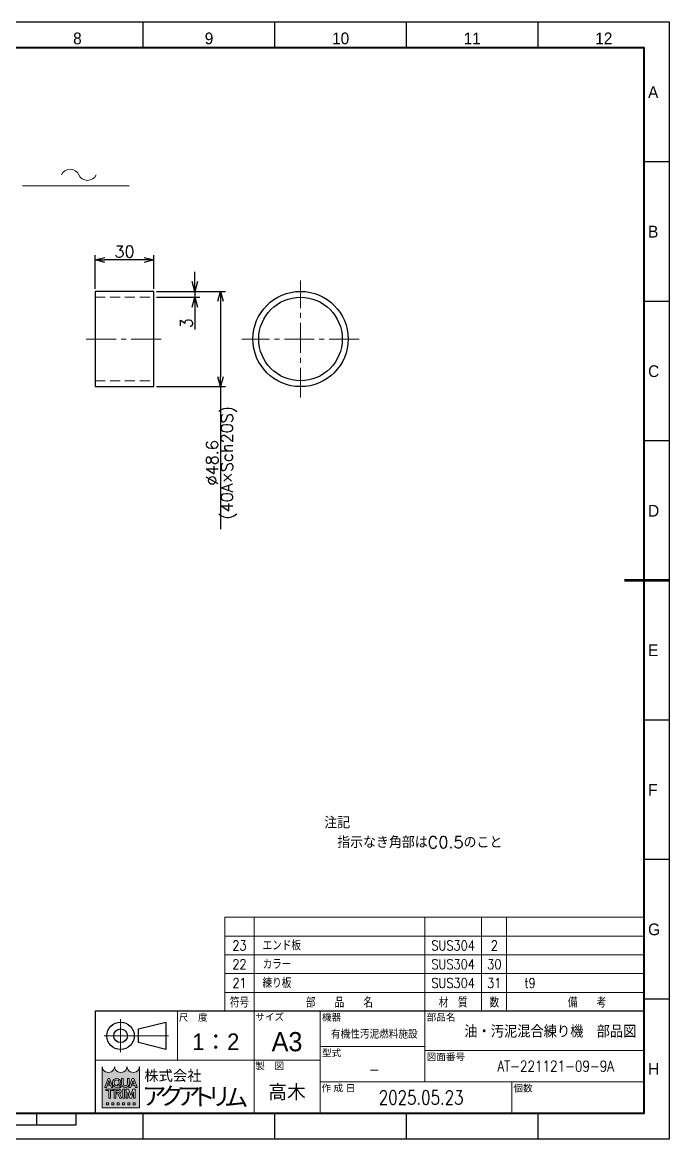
# Model space of a CAD drawing. Header units: millimetres. Extents: x 0 to 1791, y -12 to 588.
# Drawn here: x 1460 to 1791, y 0 to 570 of the extents above; entities that cross this region are included whole.
import ezdxf
from ezdxf.enums import TextEntityAlignment as Align

# ---------------------------------------------------------------- set-up
doc = ezdxf.new("R2010")
doc.units = ezdxf.units.MM
doc.header["$LTSCALE"] = 0.8
doc.header["$PDMODE"] = 99
doc.header["$PDSIZE"] = 1
doc.linetypes.add('CENTER2', pattern=[28.575000000000003, 19.05, -3.175, 3.175, -3.175])
doc.linetypes.add('HIDDEN', pattern=[9.524999999999999, 6.35, -3.175])
for name, color, linetype, lineweight in [('02_細線', 5, 'Continuous', 13), ('04_HIDDEN', 2, 'HIDDEN', 13), ('05_CENTER', 4, 'CENTER2', 13), ('07_TEXT', 3, 'Continuous', 13), ('08_DIM', 3, 'Continuous', 13), ('99_図枠', 7, 'Continuous', 40)]:
    doc.layers.add(name, color=color, linetype=linetype, lineweight=lineweight)
doc.layers.add('10_DRAFT', color=8, linetype='Continuous', lineweight=0, plot=False)
doc.styles.add('KSS_TXT', font='txt.shx', dxfattribs={"bigfont": 'extfont2.shx'})
doc.styles.add('MS_G', font='MS Gothic.ttf')
doc.styles.get("Standard").update_dxf_attribs({"font": 'txt.shx', "bigfont": 'extfont2.shx'})
doc.styles.add('寸法用', font='simplex.shx', dxfattribs={"width": 0.8, "bigfont": '@extfont2.shx'})
doc.styles.add('表題用', font='MS PGothic.ttf')
doc.dimstyles.new('KSS_DIM', dxfattribs={"dimscale": 2, "dimtxt": 3, "dimasz": 2.5, "dimexe": 1.25, "dimexo": 0.625, "dimtad": 1, "dimdsep": 46, "dimtxsty": 'KSS_TXT', "dimblk": 'OPEN30', "dimcen": 0, "dimazin": 2, "dimtfac": 0.75, "dimtmove": 0, "dimatfit": 3, "dimldrblk": 'OPEN30', "dimfxl": 1.25, "dimtolj": 1, "dimarcsym": 0})

# ---------------------------------------------------------------- blocks, each defined once
blk = doc.blocks.new('p1ba05')
for centre, start, end in [((-2.953558874599082, 0.2854771617432377), 24.22763733453314, 155.5757785718213), ((0, 1.620669598395743), 204.2276373345332, 335.5757785718214)]:
    blk.add_arc(centre, 1.620669598395854, start, end)
blk = doc.blocks.new('_Open30')
at = {"color": 0, "linetype": 'ByBlock', "lineweight": -2}
for p, q in [((-1, 0.26794919), (0, 0)), ((0, 0), (-1, -0.26794919)), ((0, 0), (-1, 0))]:
    blk.add_line(p, q, dxfattribs=at)
blk = doc.blocks.new('*D167')
at = {"layer": '08_DIM', "color": 0, "lineweight": -2, "transparency": 16777216}
for p, q in [((1528.756038661153, 432.3378491351029), (1563.972148784082, 432.3378491351029)), ((1561.472148784082, 427.3378491351029), (1561.472148784082, 388.7378491351025)), ((1528.756038661153, 383.7378491351025), (1563.972148784082, 383.7378491351025)), ((1561.472148784082, 383.7378491351025), (1561.472148784082, 311.0378491351025))]:
    blk.add_line(p, q, dxfattribs=at)
at = {"layer": 'Defpoints', "color": 0, "transparency": 16777216}
for p in [(1527.506038661153, 432.3378491351029), (1527.506038661153, 383.7378491351025), (1561.472148784082, 383.7378491351025)]:
    blk.add_point(p, dxfattribs=at)
at = {"layer": '08_DIM', "color": 0, "lineweight": -2, "transparency": 16777216, "xscale": 5, "yscale": 5, "zscale": 5}
for p, rotation in [((1561.472148784082, 432.3378491351029), 90), ((1561.472148784082, 383.7378491351025), 270)]:
    blk.add_blockref('_Open30', p, dxfattribs=dict(at, rotation=rotation))
at = {"layer": '08_DIM', "color": 0, "transparency": 16777216, "char_height": 6, "attachment_point": 5, "rotation": 90, "style": 'KSS_TXT'}
for s, insert in [('\\A1;(40A×Sch20S)', (1565.722148784082, 344.8878491351019)), ('\\A1;%%C48.6', (1557.222148784082, 344.8878491351019))]:
    blk.add_mtext(s, dxfattribs=dict(at, insert=insert))
blk = doc.blocks.new('*D168')
at = {"layer": '08_DIM', "color": 0, "lineweight": -2, "transparency": 16777216}
for p, q in [((1497.506038661153, 433.5878491351045), (1497.506038661153, 450.8847721186921)), ((1527.506038661153, 433.5878491351045), (1527.506038661153, 450.8847721186921)), ((1522.506038661153, 448.3847721186921), (1502.506038661153, 448.3847721186921))]:
    blk.add_line(p, q, dxfattribs=at)
at = {"layer": 'Defpoints', "color": 0, "transparency": 16777216}
for p in [(1497.506038661153, 448.3847721186921), (1497.506038661153, 432.3378491351045), (1527.506038661153, 432.3378491351045)]:
    blk.add_point(p, dxfattribs=at)
at = {"layer": '08_DIM', "color": 0, "lineweight": -2, "transparency": 16777216, "xscale": 5, "yscale": 5, "zscale": 5, "rotation": 180}
blk.add_blockref('_Open30', (1497.506038661153, 448.3847721186921), dxfattribs=at)
at = {"layer": '08_DIM', "color": 0, "lineweight": -2, "transparency": 16777216, "xscale": 5, "yscale": 5, "zscale": 5}
blk.add_blockref('_Open30', (1527.506038661153, 448.3847721186921), dxfattribs=at)
at = {"layer": '08_DIM', "color": 0, "transparency": 16777216, "insert": (1512.506038661153, 452.6347721186921), "char_height": 6, "attachment_point": 5, "style": 'KSS_TXT'}
blk.add_mtext('\\A1;30', dxfattribs=at)
blk = doc.blocks.new('*D169')
at = {"layer": '08_DIM', "color": 0, "lineweight": -2, "transparency": 16777216}
for p, q in [((1548.361452482468, 437.3378491351048), (1548.361452482468, 442.3378491351048)), ((1528.756038661153, 432.3378491351048), (1550.861452482468, 432.3378491351048)), ((1528.756038661153, 429.3378491351048), (1550.861452482468, 429.3378491351048)), ((1548.361452482468, 432.3378491351048), (1548.361452482468, 429.3378491351048)), ((1548.361452482468, 424.3378491351048), (1548.361452482468, 412.8378491351048))]:
    blk.add_line(p, q, dxfattribs=at)
at = {"layer": 'Defpoints', "color": 0, "transparency": 16777216}
for p in [(1527.506038661153, 432.3378491351048), (1527.506038661153, 429.3378491351048), (1548.361452482468, 429.3378491351048)]:
    blk.add_point(p, dxfattribs=at)
at = {"layer": '08_DIM', "color": 0, "lineweight": -2, "transparency": 16777216, "xscale": 5, "yscale": 5, "zscale": 5}
for p, rotation in [((1548.361452482468, 432.3378491351048), 270), ((1548.361452482468, 429.3378491351048), 90)]:
    blk.add_blockref('_Open30', p, dxfattribs=dict(at, rotation=rotation))
at = {"layer": '08_DIM', "color": 0, "transparency": 16777216, "insert": (1544.111452482468, 416.0878491351042), "char_height": 6, "attachment_point": 5, "rotation": 90, "style": 'KSS_TXT'}
blk.add_mtext('\\A1;3', dxfattribs=at)

msp = doc.modelspace()

# ---------------------------------------------------------------- hatches: boundary and pattern name
at = {"layer": '99_図枠', "lineweight": 5}
h = msp.add_hatch(color=256, dxfattribs=at)
h.dxf.hatch_style = 1
edge = h.paths.add_edge_path()
edge.add_arc((1520.117662130285, 36.48478520090453), 0.0905612399996342, 90, 180)
edge.add_ellipse((1516.948018730297, 36.48478520090453), major_axis=(-3.079082159987561, 0), ratio=0.8823529411764705, start_angle=360, end_angle=540, ccw=False)
edge.add_arc((1513.778375330311, 36.48478520090453), 0.0905612399996342, 3.187317984128254, 180.000000000026)
edge.add_ellipse((1510.608731930323, 36.48478520090453), major_axis=(-3.079082159987561, 0), ratio=0.8823529411764705, start_angle=360, end_angle=540, ccw=False)
edge.add_arc((1507.439088530336, 36.48478520090453), 0.0905612399996342, 3.187317984128254, 180)
edge.add_ellipse((1504.269445130348, 36.48478520090453), major_axis=(-3.079082159987561, 0), ratio=0.8823529411764705, start_angle=360, end_angle=540, ccw=False)
edge.add_arc((1501.099801730362, 36.48478520090453), 0.0905612399996342, 3.187317984128254, 90)
edge.add_line((1501.099801730362, 36.5753464409047), (1501.099801730362, 15.65570000098955))
edge.add_line((1501.099801730362, 15.65570000098728), (1520.117662130285, 15.65570000098728))
edge.add_line((1520.117662130285, 15.65570000098728), (1520.117662130285, 36.57534644090197))
h.paths.add_polyline_path([(1504.166453567314, 30.70569019613345), (1504.917315769987, 30.70569019613345), (1506.624793188644, 26.19936289375096), (1506.624793188644, 26.17762819615223), (1505.811896242903, 26.17762819615223), (1505.386818597322, 27.37138430402433), (1503.715062987982, 27.37138430402433), (1503.960143406034, 28.05964972802053), (1505.14173817927, 28.05964972802053), (1504.541884668651, 29.74423323781252), (1503.271873094401, 26.17762819615223), (1502.45897614866, 26.17762819615223), (1502.45897614866, 26.19936289375096)], flags=16)
edge = h.paths.add_edge_path(flags=16)
edge.add_ellipse((1508.514570639002, 28.71334291614244), major_axis=(-2.082908519991585, 0), ratio=0.9565217391304348, start_angle=180, end_angle=360, ccw=False)
edge.add_line((1510.597479158993, 28.71334291614244), (1510.597479158993, 28.16997547614324))
edge.add_ellipse((1508.514570639002, 28.16997547614324), major_axis=(-2.082908519991585, 0), ratio=0.9565217391304348, start_angle=142.105255317713, end_angle=180, ccw=False)
edge.add_line((1510.158277954432, 26.94625023353933), (1509.574688315262, 27.42713460852315))
edge.add_ellipse((1508.514570639002, 28.22325997378562), major_axis=(1.328158500660995, 0), ratio=0.9950358206786513, start_angle=-37.0427632869818, end_angle=0)
edge.add_line((1509.842727472357, 28.22320866970972), (1509.842727472357, 28.66005841850097))
edge.add_ellipse((1508.514570639002, 28.66005841850006), major_axis=(1.328156833355337, 0), ratio=0.994718262525732, start_angle=360, end_angle=540)
edge.add_line((1507.186413805647, 28.66005841850006), (1507.186413805647, 28.22321339855375))
edge.add_ellipse((1508.514570639002, 28.22325997378562), major_axis=(1.328158500660995, 0), ratio=0.9950358206786513, start_angle=-180, end_angle=-65.75794872216291)
edge.add_line((1509.059902370464, 27.01823161934976), (1508.690120474997, 27.37811794827871))
edge.add_line((1508.690120474995, 27.3781179482778), (1509.091257663596, 27.80406977623193))
edge.add_line((1509.091257663596, 27.80406977623193), (1510.768508550019, 26.42199632928828))
edge.add_line((1510.768508550021, 26.42199632928737), (1510.244383172808, 25.8654481735814))
edge.add_line((1510.244383172808, 25.8654481735814), (1509.614753910991, 26.47822821067098))
edge.add_ellipse((1508.514570639002, 28.16997547614324), major_axis=(-2.082908519991585, 0), ratio=0.9565217391304348, start_angle=0, end_angle=121.88362473889401, ccw=False)
edge.add_line((1506.431662119011, 28.16997547614324), (1506.431662119011, 28.71334291614153))
h.paths.add_polyline_path([(1506.759477709249, 25.27201579615598), (1506.759477709249, 24.63808711615843), (1505.401059109256, 24.63808711615843, 0.4142135623730951), (1505.310497869256, 24.54752587615826), (1505.310497869256, 20.74395379617476), (1504.49544670926, 20.74395379617476), (1504.49544670926, 24.54752587615826, 0.4142135623730951), (1504.40488546926, 24.63808711615843), (1503.046466869265, 24.63808711615843), (1503.046466869265, 25.27201579615598)], flags=16)
edge = h.paths.add_edge_path(flags=16)
edge.add_line((1507.275662063259, 25.27201579615598), (1509.35857058325, 25.27201579615598))
edge.add_ellipse((1509.35857058325, 24.0808711039374), major_axis=(-1.461849552078445, 3e-16), ratio=0.8148203011203053, start_angle=111.3869747349855, end_angle=270, ccw=False)
edge.add_arc((1509.582748989845, 22.46660902375356), 0.5921073856553659, 22.272952259934925, 58.5531130129101, ccw=False)
edge.add_line((1510.130678500928, 22.69102918111298), (1510.910981375328, 20.78017829217401))
edge.add_line((1510.91098137533, 20.78017829217447), (1510.91098137533, 20.74395379617431))
edge.add_line((1510.91098137533, 20.74395379617476), (1510.032537347334, 20.74395379617476))
edge.add_line((1510.032537347334, 20.74395379617476), (1509.343191051309, 22.662760378342))
edge.add_arc((1509.007153816679, 22.52748145172359), 0.36224495999854, 21.92829786654815, 90)
edge.add_line((1509.007153816679, 22.88972641172063), (1508.117881595254, 22.88972641172063))
edge.add_line((1508.117881595258, 22.88972641172063), (1508.117881595258, 23.52365509171727))
edge.add_line((1508.117881595258, 23.52365509171818), (1509.467244071253, 23.52365509171818))
edge.add_arc((1509.447814314589, 24.0808711039374), 0.5575546607445684, 271.9970571044072, 448.0029428955928)
edge.add_line((1509.467244071252, 24.63808711615843), (1508.090713223257, 24.63808711615843))
edge.add_line((1508.090713223258, 24.63808711615843), (1508.090713223258, 20.74395379617431))
edge.add_line((1508.090713223258, 20.74395379617476), (1507.275662063262, 20.74395379617476))
edge.add_line((1507.275662063259, 20.74395379617476), (1507.275662063259, 25.27201579615689))
h.paths.add_polyline_path([(1511.016107915409, 30.70569019613345), (1511.831159075407, 30.70569019613345), (1511.831159075407, 28.16997547614324, 0.175030561155744), (1512.190711472312, 27.13215877796597, 0.2571496110314638), (1513.645076438493, 27.13215877796597, 0.1750305611562702), (1514.004628835398, 28.16997547614687), (1514.004628835398, 30.70569019613345), (1514.819679995394, 30.70569019613345), (1514.819679995394, 28.00614804803286, -0.3793912406243967), (1513.053735815401, 26.17762819615223), (1512.782052095399, 26.17762819615223, -0.3793912406243716), (1511.016107915409, 28.00614804803286)], flags=16)
h.paths.add_polyline_path([(1511.597750651951, 25.27201579615598), (1512.593924291948, 25.27201579615598), (1512.593924291948, 24.63808711615843, 0.4142135623730951), (1512.503363051949, 24.54752587615826), (1512.503363051949, 21.46844371617067, 0.4142135623730951), (1512.593924291948, 21.3778824761705), (1512.593924291948, 20.74395379617476), (1511.597750651951, 20.74395379617476), (1511.597750651951, 21.3778824761705, 0.4142135623730951), (1511.688311891951, 21.46844371617067), (1511.688311891951, 24.54752587615826, 0.4142135623730951), (1511.597750651951, 24.63808711615843)], flags=16)
h.paths.add_polyline_path([(1513.409857920363, 25.27201579615598), (1514.592550526585, 25.27201579615598), (1515.673888920353, 21.98335586736562), (1516.755227314124, 25.27201579615598), (1517.938670441988, 25.27201579615598), (1517.938670441988, 20.74395379617476), (1517.12361928199, 20.74395379617476), (1517.12361928199, 23.91359719616071), (1516.081414500352, 20.74395379617476), (1515.266363340356, 20.74395379617476), (1514.224158558718, 23.91359719616071), (1514.224909080361, 20.74395379617476), (1513.409857920363, 20.74395379617476)], flags=16)
h.paths.add_polyline_path([(1516.481270570657, 30.70569019613345), (1517.232132773328, 30.70569019613345), (1518.939610191986, 26.19936289375096), (1518.939610191986, 26.17762819615223), (1518.126713246244, 26.17762819615223), (1517.701635600662, 27.37138430402433), (1516.029879991324, 27.37138430402433), (1516.274960409376, 28.05964972802053), (1517.456555182611, 28.05964972802053), (1516.856701671993, 29.74423323781252), (1515.586690097741, 26.17762819615223), (1514.773793152001, 26.17762819615223), (1514.773793152001, 26.19936289375096)], flags=16)
h.paths.add_polyline_path([(1503.273271490353, 18.37253720097783), (1504.360006370347, 18.37253720097783), (1504.360006370347, 17.28580232098125), (1503.273271490353, 17.28580232098125)], flags=16)
h.paths.add_polyline_path([(1505.990108690341, 18.37253720097783), (1507.076843570337, 18.37253720097783), (1507.076843570337, 17.28580232098125), (1505.990108690341, 17.28580232098125)], flags=16)
h.paths.add_polyline_path([(1508.706945890331, 18.37253720097783), (1509.793680770325, 18.37253720097783), (1509.793680770325, 17.28580232098125), (1508.706945890331, 17.28580232098125)], flags=16)
h.paths.add_polyline_path([(1511.423783090319, 18.37253720097783), (1512.510517970316, 18.37253720097783), (1512.510517970316, 17.28580232098125), (1511.423783090319, 17.28580232098125)], flags=16)
h.paths.add_polyline_path([(1514.140620290308, 18.37253720097783), (1515.227355170302, 18.37253720097783), (1515.227355170302, 17.28580232098125), (1514.140620290308, 17.28580232098125)], flags=16)
h.paths.add_polyline_path([(1516.857457490299, 18.37253720097783), (1517.944192370293, 18.37253720097783), (1517.944192370293, 17.28580232098125), (1516.857457490299, 17.28580232098125)], flags=16)

# ---------------------------------------------------------------- linework, layer by layer
at = {"color": 0}
msp.add_lwpolyline([(1497.506038661153, 383.7378491351042), (1527.506038661153, 383.7378491351042), (1527.506038661153, 432.3378491351045), (1497.506038661153, 432.3378491351045)], close=True, dxfattribs=at)
for radius in [24.30000000000018, 21.30000000000018]:
    msp.add_circle((1602.27256376108, 408.0378491351034), radius, dxfattribs=at)
at = {"layer": '02_細線'}
for p, q in [((1563.703623250368, 64.99999988711374), (1563.703623250368, 112.9999998871137)), ((1563.703623250368, 112.9999998871137), (1777.552106241997, 112.9999998871137)), ((1578.552106242797, 112.9999998871137), (1578.552106242797, 64.99999988711374)), ((1665.649743418443, 112.9999998871137), (1665.649743418445, 64.99999988711374)), ((1694.560611332864, 112.9999998871137), (1694.560611332864, 64.99999988711374)), ((1707.265575300006, 112.9999998871137), (1707.265575300008, 64.99999988711374)), ((1563.703623250368, 103.3999998871152), (1777.552106241997, 103.3999998871152)), ((1563.703623250368, 93.79999988711484), (1777.552106241997, 93.79999988711484)), ((1563.703623250368, 84.19999988711447), (1777.552106241997, 84.19999988711447)), ((1563.703623250368, 74.59999988711411), (1777.552106241997, 74.59999988711411))]:
    msp.add_line(p, q, dxfattribs=at)
at = {"layer": '04_HIDDEN'}
for p, q in [((1497.506038661153, 429.3378491351045), (1527.506038661153, 429.3378491351045)), ((1497.506038661153, 386.7378491351042), (1527.506038661153, 386.7378491351042))]:
    msp.add_line(p, q, dxfattribs=at)
at = {"layer": '05_CENTER'}
for p, q in [((1602.272563763183, 378.1458218640068), (1602.272563763183, 437.9298764096343)), ((1493.023109872707, 408.0378491351034), (1532.025011103635, 408.0378491351034)), ((1632.164591036026, 408.0378491368206), (1572.38053649034, 408.0378491368206))]:
    msp.add_line(p, q, dxfattribs=at)
at = {"layer": '08_DIM'}
msp.add_line((1460.393447414606, 486.2641678803432), (1514.802671196152, 486.2641678803432), dxfattribs=at)
at = {"layer": '10_DRAFT'}
for p, q in [((1602.27256376052, 403.2847781171181), (1602.27256376052, 412.7909201519174)), ((1607.025634777908, 408.0378491345214), (1597.519492743131, 408.0378491345214))]:
    msp.add_line(p, q, dxfattribs=at)
at = {"layer": '99_図枠', "lineweight": 25}
for p, q in [((1522.032106241996, 556.6459998873254), (1522.032106241996, 569.6459998873254)), ((1589.162106241997, 556.6459998873254), (1589.162106241997, 569.6459998873254)), ((1589.162106241997, 556.6459998873254), (1589.162106241997, 569.6459998873254)), ((1656.292106241996, 556.6459998873254), (1656.292106241996, 569.6459998873254)), ((1723.422106241996, 556.6459998873254), (1723.422106241996, 569.6459998873254)), ((1790.552106241997, 498.4402498873244), (1777.552106241997, 498.4402498873244)), ((1790.552106241997, 427.2344998873252), (1777.552106241997, 427.2344998873252)), ((1790.552106241997, 356.0287498873242), (1777.552106241997, 356.0287498873242)), ((1790.552106241997, 213.6172498873259), (1777.552106241997, 213.6172498873259)), ((1790.552106241997, 142.4114998873249), (1777.552106241997, 142.4114998873249)), ((1790.552106241997, 71.20574988732392), (1777.552106241997, 71.20574988732392)), ((1467.772106241996, 6.999999887324748), (1467.772106241996, 12.99999988732475)), ((1487.772106241995, 6.999999887324748), (1487.772106241995, 12.99999988732475)), ((1522.032106241996, -1.126752522395691e-07), (1522.032106241996, 12.99999988732475)), ((1589.162106241997, -1.126752522395691e-07), (1589.162106241997, 12.99999988732475)), ((1589.162106241997, -1.126752522395691e-07), (1589.162106241997, 12.99999988732475)), ((1656.292106241996, -1.126752522395691e-07), (1656.292106241996, 12.99999988732475)), ((1723.422106241996, -1.126752522395691e-07), (1723.422106241996, 12.99999988732475)), ((1287.772106241996, 6.999999887324748), (1487.772106241995, 6.999999887324748))]:
    msp.add_line(p, q, dxfattribs=at)
at = {"layer": '99_図枠', "lineweight": 53}
msp.add_line((1790.552106241997, 284.8229998873251), (1767.552106241997, 284.8229998873251), dxfattribs=at)
at = {"layer": '99_図枠', "lineweight": 13}
for p, q in [((1539.552106242957, 39.99999988721379), (1539.552106242957, 64.99999988711374)), ((1578.552106242801, 12.99999988732475), (1578.552106242801, 64.99999988711374)), ((1612.249075939611, 12.99999988732475), (1612.249075939611, 64.99999988711374)), ((1665.649743418447, 64.99999988711374), (1665.649743418447, 28.99999988725926)), ((1510.502106243073, 44.0999998871996), (1510.502106243073, 60.89999988713157)), ((1502.102106243109, 52.49999988716468), (1535.002106242976, 52.49999988716468)), ((1612.249075939611, 46.9999998871865), (1665.649743418447, 46.9999998871865)), ((1612.249075939611, 39.99999988721379), (1497.552106243128, 39.99999988721379)), ((1665.649743418447, 44.99999988719378), (1777.552106241997, 44.99999988719378)), ((1612.249075939611, 28.99999988725926), (1777.552106241997, 28.99999988725926)), ((1710.016752706902, 28.99999988725926), (1710.016752706902, 12.99999988732475))]:
    msp.add_line(p, q, dxfattribs=at)
at = {"layer": '99_図枠', "lineweight": 5}
for p, q in [((1501.099801730362, 15.65570000098728), (1501.099801730362, 36.5753464409047)), ((1520.117662130285, 36.5753464409047), (1520.117662130285, 15.65570000098728)), ((1502.45897614866, 26.19936289375096), (1504.166453567314, 30.70569019613345)), ((1503.271873094401, 26.17762819615223), (1504.541884668651, 29.74423323781252)), ((1504.166453567314, 30.70569019613345), (1504.917315769987, 30.70569019613345)), ((1505.14173817927, 28.05964972802053), (1504.541884668651, 29.74423323781252)), ((1506.624793188644, 26.19936289375096), (1504.917315769987, 30.70569019613345)), ((1506.431662119011, 28.71334291614244), (1506.431662119011, 28.16997547614324)), ((1507.186413805647, 28.66005841850006), (1507.186413805647, 28.22536446650179)), ((1509.842727472357, 28.66005841850006), (1509.842727472357, 28.22536446650179)), ((1510.597479158993, 28.71334291614244), (1510.597479158993, 28.16997547614324)), ((1511.016107915409, 28.00614804803286), (1511.016107915409, 30.70569019613345)), ((1511.831159075407, 30.70569019613345), (1511.016107915409, 30.70569019613345)), ((1511.831159075407, 28.16997547614324), (1511.831159075407, 30.70569019613345)), ((1514.004628835398, 28.16997547614324), (1514.004628835398, 30.70569019613345)), ((1514.004628835398, 30.70569019613345), (1514.819679995394, 30.70569019613345)), ((1514.773793152001, 26.19936289375096), (1516.481270570657, 30.70569019613345)), ((1514.819679995394, 28.00614804803286), (1514.819679995394, 30.70569019613345)), ((1515.586690097741, 26.17762819615223), (1516.856701671993, 29.74423323781252)), ((1516.481270570657, 30.70569019613345), (1517.232132773328, 30.70569019613345)), ((1517.456555182611, 28.05964972802053), (1516.856701671993, 29.74423323781252)), ((1518.939610191986, 26.19936289375096), (1517.232132773328, 30.70569019613345)), ((1502.45897614866, 26.17762819615223), (1502.45897614866, 26.19936289375096)), ((1502.45897614866, 26.19936289375096), (1502.45897614866, 26.19936289375096)), ((1502.45897614866, 26.17762819615223), (1502.45897614866, 26.19936289375096)), ((1502.45897614866, 26.17762819615223), (1503.271873094401, 26.17762819615223)), ((1503.046466869265, 25.27201579615598), (1506.759477709249, 25.27201579615598)), ((1503.046466869265, 25.27201579615598), (1503.046466869265, 24.63808711615843)), ((1503.046466869265, 24.63808711615843), (1504.40488546926, 24.63808711615843)), ((1503.715062987982, 27.37138430402433), (1503.960143406034, 28.05964972802053)), ((1503.715062987982, 27.37138430402433), (1505.386818597322, 27.37138430402433)), ((1503.960143406034, 28.05964972802053), (1505.14173817927, 28.05964972802053)), ((1504.49544670926, 20.74395379617476), (1504.49544670926, 24.54752587615826)), ((1505.310497869256, 20.74395379617476), (1505.310497869256, 24.54752587615826)), ((1505.811896242903, 26.17762819615223), (1505.386818597322, 27.37138430402433)), ((1505.401059109256, 24.63808711615843), (1506.759477709249, 24.63808711615843)), ((1506.624793188644, 26.17762819615223), (1505.811896242903, 26.17762819615223)), ((1506.624793188644, 26.17762819615223), (1506.624793188644, 26.19936289375096)), ((1506.759477709249, 25.27201579615598), (1506.759477709249, 24.63808711615843)), ((1507.275662063259, 25.27201579615598), (1507.275662063259, 20.74395379617476)), ((1507.275662063259, 25.27201579615598), (1509.35857058325, 25.27201579615598)), ((1508.090713223258, 20.74395379617476), (1508.090713223258, 24.63808711615843)), ((1508.090713223258, 24.63808711615843), (1509.467244071252, 24.63808711615843)), ((1508.117881595258, 22.88972641172063), (1508.117881595258, 23.52365509171818)), ((1508.117881595258, 23.52365509171818), (1509.467244071252, 23.52365509171818)), ((1508.117881595258, 22.88972641172063), (1509.007153816679, 22.88972641172063)), ((1508.690120474995, 27.3781179482778), (1509.091257663596, 27.80406977623193)), ((1508.690120474995, 27.3781179482778), (1509.059902370464, 27.01823161934976)), ((1509.091257663596, 27.80406977623193), (1510.768508550021, 26.42199632928737)), ((1509.574688315262, 27.42713460852269), (1510.158277954432, 26.94625023353933)), ((1509.614753910992, 26.47822821067189), (1510.244383172808, 25.8654481735814)), ((1510.244383172808, 25.8654481735814), (1510.768508550021, 26.42199632928737)), ((1511.597750651951, 25.27201579615598), (1512.593924291948, 25.27201579615598)), ((1511.597750651951, 25.27201579615598), (1511.597750651951, 24.63808711615843)), ((1511.688311891951, 21.46844371617067), (1511.688311891951, 24.54752587615826)), ((1512.503363051949, 21.46844371617067), (1512.503363051949, 24.54752587615826)), ((1512.593924291948, 25.27201579615598), (1512.593924291948, 24.63808711615843)), ((1513.053735815401, 26.17762819615223), (1512.782052095402, 26.17762819615223)), ((1513.409857920363, 25.27201579615598), (1513.409857920363, 20.74395379617476)), ((1513.409857920363, 25.27201579615598), (1514.592550526585, 25.27201579615598)), ((1514.224909080361, 20.74395379617476), (1514.224158558718, 23.91359719616071)), ((1515.266363340356, 20.74395379617476), (1514.224158558718, 23.91359719616071)), ((1515.673888920353, 21.98335586736562), (1514.592550526585, 25.27201579615598)), ((1514.773793152001, 26.17762819615223), (1514.773793152001, 26.19936289375096)), ((1514.773793152001, 26.19936289375096), (1514.773793152001, 26.19936289375096)), ((1514.773793152001, 26.17762819615223), (1514.773793152001, 26.19936289375096)), ((1514.773793152001, 26.17762819615223), (1515.586690097741, 26.17762819615223)), ((1515.673888920353, 21.98335586736562), (1516.755227314124, 25.27201579615598)), ((1516.029879991324, 27.37138430402433), (1516.274960409376, 28.05964972802053)), ((1516.029879991324, 27.37138430402433), (1517.701635600662, 27.37138430402433)), ((1516.081414500352, 20.74395379617476), (1517.12361928199, 23.91359719616071)), ((1516.274960409376, 28.05964972802053), (1517.456555182611, 28.05964972802053)), ((1517.938670441988, 25.27201579615598), (1516.755227314124, 25.27201579615598)), ((1517.12361928199, 23.91359719616071), (1517.12361928199, 20.74395379617476)), ((1518.126713246244, 26.17762819615223), (1517.701635600662, 27.37138430402433)), ((1517.938670441988, 20.74395379617476), (1517.938670441988, 25.27201579615598)), ((1518.939610191986, 26.17762819615223), (1518.126713246244, 26.17762819615223)), ((1518.939610191986, 26.17762819615223), (1518.939610191986, 26.19936289375096)), ((1503.273271490353, 18.37253720097783), (1504.360006370347, 18.37253720097783)), ((1503.273271490353, 18.37253720097783), (1503.273271490353, 17.28580232098125)), ((1504.360006370347, 17.28580232098125), (1503.273271490353, 17.28580232098125)), ((1504.360006370347, 18.37253720097783), (1504.360006370347, 17.28580232098125)), ((1504.49544670926, 20.74395379617476), (1505.310497869256, 20.74395379617476)), ((1505.990108690341, 18.37253720097783), (1507.076843570337, 18.37253720097783)), ((1505.990108690341, 18.37253720097783), (1505.990108690341, 17.28580232098125)), ((1507.076843570337, 17.28580232098125), (1505.990108690341, 17.28580232098125)), ((1507.076843570337, 18.37253720097783), (1507.076843570337, 17.28580232098125)), ((1507.275662063259, 20.74395379617476), (1508.090713223258, 20.74395379617476)), ((1508.706945890331, 18.37253720097783), (1509.793680770325, 18.37253720097783)), ((1508.706945890331, 18.37253720097783), (1508.706945890331, 17.28580232098125)), ((1509.793680770325, 17.28580232098125), (1508.706945890331, 17.28580232098125)), ((1509.343191051309, 22.66276037834018), (1510.032537347334, 20.74395379617476)), ((1509.793680770325, 18.37253720097783), (1509.793680770325, 17.28580232098125)), ((1510.032537347334, 20.74395379617476), (1510.91098137533, 20.74395379617476)), ((1510.130678500928, 22.69102918111298), (1510.91098137533, 20.78017829217447)), ((1510.91098137533, 20.78017829217447), (1510.91098137533, 20.74395379617476)), ((1511.423783090319, 18.37253720097783), (1512.510517970316, 18.37253720097783)), ((1511.423783090319, 18.37253720097783), (1511.423783090319, 17.28580232098125)), ((1512.510517970316, 17.28580232098125), (1511.423783090319, 17.28580232098125)), ((1511.597750651951, 20.74395379617476), (1511.597750651951, 21.3778824761705)), ((1511.597750651951, 20.74395379617476), (1512.593924291948, 20.74395379617476)), ((1512.510517970316, 18.37253720097783), (1512.510517970316, 17.28580232098125)), ((1512.593924291948, 20.74395379617476), (1512.593924291948, 21.3778824761705)), ((1513.409857920363, 20.74395379617476), (1514.224909080361, 20.74395379617476)), ((1514.140620290308, 18.37253720097783), (1515.227355170302, 18.37253720097783)), ((1514.140620290308, 18.37253720097783), (1514.140620290308, 17.28580232098125)), ((1515.227355170302, 17.28580232098125), (1514.140620290308, 17.28580232098125)), ((1515.227355170302, 18.37253720097783), (1515.227355170302, 17.28580232098125)), ((1515.266363340356, 20.74395379617476), (1516.081414500352, 20.74395379617476)), ((1517.944192370293, 18.37253720097783), (1516.857457490299, 18.37253720097783)), ((1516.857457490299, 18.37253720097783), (1516.857457490299, 17.28580232098125)), ((1516.857457490299, 17.28580232098125), (1517.944192370293, 17.28580232098125)), ((1517.12361928199, 20.74395379617476), (1517.938670441988, 20.74395379617476)), ((1517.944192370293, 18.37253720097783), (1517.944192370293, 17.28580232098125)), ((1520.117662130285, 15.65570000098728), (1501.099801730362, 15.65570000098728))]:
    msp.add_line(p, q, dxfattribs=at)
at = {"layer": '99_図枠'}
msp.add_lwpolyline([(1023.952106241995, 12.99999988732475), (1777.552106241997, 12.99999988732475), (1777.552106241997, 556.6459998873254), (1023.952106241995, 556.6459998873254)], close=True, dxfattribs=at)
at = {"layer": '99_図枠', "lineweight": 25}
msp.add_lwpolyline([(1497.552106243128, 12.99999988732475), (1777.552106241997, 12.99999988732475), (1777.552106241997, 64.99999988711374), (1497.552106243128, 64.99999988711374)], close=True, dxfattribs=at)
msp.add_lwpolyline([(1519.602106243037, 55.99999988715012), (1533.602106242981, 59.49999988713739), (1533.602106242981, 45.49999988719196), (1519.602106243037, 48.99999988717741), (1519.602106243037, 55.99999988715012)], dxfattribs=at)
for radius in [6.999999999971718, 3.499999999985858]:
    msp.add_circle((1510.502106243073, 52.49999988716468), radius, dxfattribs=at)
at = {"layer": '99_図枠', "lineweight": 5}
for centre, radius, start, end in [((1501.099801730362, 36.48478520090453), 0.0905612399996342, 0, 90), ((1507.439088530336, 36.48478520090453), 0.0905612399996342, 0, 180), ((1507.439088530336, 36.48478520090453), 0.0905612399996342, 0, 90), ((1513.778375330311, 36.48478520090453), 0.0905612399996342, 0, 180), ((1520.117662130285, 36.48478520090453), 0.0905612399996342, 90, 180), ((1504.40488546926, 24.54752587615826), 0.0905612399996342, 0, 90), ((1505.401059109256, 24.54752587615826), 0.0905612399996342, 90, 180), ((1509.007153816679, 22.52748145172359), 0.3622449599985366, 21.9282978665638, 90), ((1509.447814314589, 24.0808711039374), 0.5575546607445684, 271.9970571043541, 88.00294289554164), ((1509.582748989845, 22.46660902375356), 0.5921073856553761, 22.27295225999599, 58.55311301286302), ((1512.930552742365, 28.08806176208986), 1.916196454439908, 182.4500309922617, 265.5552572885243), ((1511.597750651951, 24.54752587615826), 0.0905612399996342, 0, 90), ((1513.447859279127, 28.14889055885237), 1.616837692054469, 179.2527938813868, 218.9645718468212), ((1512.917893955401, 28.45259023395579), 1.507426148666711, 241.1577278083637, 298.8422721916363), ((1512.593924291948, 24.54752587615826), 0.0905612399996342, 90, 180), ((1512.905235168438, 28.08806176208986), 1.916196454439908, 274.4447427114757, 357.5499690077379), ((1512.387928631676, 28.14889055885237), 1.616837692054287, 321.0354281531788, 0.7472061186132304), ((1511.597750651951, 21.46844371617067), 0.0905612399996342, 270, 0), ((1512.593924291948, 21.46844371617067), 0.0905612399996342, 180, 270)]:
    msp.add_arc(centre, radius, start, end, dxfattribs=at)
for centre, major_axis, ratio, start_param, end_param in [((1504.269445130348, 36.48478520090453), (-3.079082159987561, 0), 0.8823529411764705, 6.283185307179585, 9.424777960769381), ((1510.608731930323, 36.48478520090453), (-3.079082159987561, 0), 0.8823529411764705, 6.283185307179585, 9.424777960769381), ((1516.948018730297, 36.48478520090453), (-3.079082159987561, 0), 0.8823529411764705, 6.283185307179585, 9.424777960769381), ((1508.514570639002, 28.71334291614244), (-2.082908519991585, 0), 0.9565217391304348, 3.141592653589793, 6.283185307179585), ((1508.514570639002, 28.66005841850006), (1.328156833355337, 0), 0.994718262525732, 6.283185307179585, 9.424777960769381), ((1509.35857058325, 24.0808711039374), (-1.461849552078445, 3e-16), 0.8148203011203053, 1.944069452961234, 4.712388980384689)]:
    msp.add_ellipse(centre, major_axis=major_axis, ratio=ratio, start_param=start_param, end_param=end_param, dxfattribs=at)
at = {"layer": '99_図枠', "lineweight": 5, "extrusion": (0, 0, -1)}
for centre, major_axis, ratio, start_param, end_param in [((1508.514570639002, 28.16997547614324), (-2.082908519991585, 0), 0.9565217391304348, 4.155914751220672, 6.283185307179585), ((1508.514570639002, 28.22325997378562), (1.328158500660995, 0), 0.9950358206786509, 7.430878021738926, 9.424777960769381), ((1508.514570639002, 28.22325997378562), (1.328158500660995, 0), 0.9950358206786509, 6.283185307179585, 6.929703490574294), ((1508.514570639002, 28.16997547614324), (-2.082908519991585, 0), 0.9565217391304348, 3.141592653589793, 3.802980717498314)]:
    msp.add_ellipse(centre, major_axis=major_axis, ratio=ratio, start_param=start_param, end_param=end_param, dxfattribs=at)
at = {"layer": 'Defpoints'}
msp.add_lwpolyline([(984.9921062419944, -1.126752522395691e-07), (1790.552106241997, -1.126752522395691e-07), (1790.552106241997, 569.6459998873254), (984.9921062419944, 569.6459998873254)], close=True, dxfattribs=at)

# ---------------------------------------------------------------- block references
at = {"layer": '08_DIM', "xscale": 3, "yscale": 3, "zscale": 3}
msp.add_blockref('p1ba05', (1493.629982459514, 488.9993462307036), dxfattribs=at)

# ---------------------------------------------------------------- texts
for tag, height, style, width, p in [('23', 5, 'KSS_TXT', 0.85, (1571.127864746582, 98.59999988711411)), ('SUS304', 5, 'KSS_TXT', 0.85, (1680.105177375649, 98.59999988711411)), ('2', 5, 'KSS_TXT', 0.85, (1701.109454019303, 98.59999988711411)), ('22', 5, 'KSS_TXT', 0.85, (1571.127864746582, 88.99999988711374)), ('SUS304', 5, 'KSS_TXT', 0.85, (1680.105177375649, 88.99999988711374)), ('30', 5, 'KSS_TXT', 0.85, (1701.109454019303, 88.99999988711374)), ('21', 5, 'KSS_TXT', 0.85, (1571.127864746582, 79.39999988711338)), ('SUS304', 5, 'KSS_TXT', 0.85, (1680.105177375649, 79.39999988711338)), ('31', 5, 'KSS_TXT', 0.85, (1701.109454019303, 79.39999988711338)), ('t9', 5, 'KSS_TXT', 0.85, (1719.320880092121, 79.39999988711338)), ('符号', 5, 'KSS_TXT', 0.85, (1571.144144500368, 69.8017942599729)), ('部\u3000\u3000品\u3000\u3000名', 5, 'KSS_TXT', 0.85, (1622.11720458441, 69.8017942599729)), ('材\u3000質', 5, 'KSS_TXT', 0.85, (1680.121457129436, 69.8017942599729)), ('数', 5, 'KSS_TXT', 0.85, (1701.12573377309, 69.8017942599729)), ('備\u3000\u3000考', 5, 'KSS_TXT', 0.85, (1748.446374368238, 69.8017942599729)), ('油・汚泥混合練り機\u3000部品図', 5.5, '表題用', 0.9, (1729.693782033482, 54.99999988715376)), ('有機性汚泥燃料施設', 4, '表題用', 0.9, (1639.912559786478, 53.6524329005772)), ('-', 5.6, 'KSS_TXT', 0.9, (1639.901128209172, 35.34848473570878)), ('AT-221121-09-9A', 5.599999999999999, '寸法用', 0.8, (1732.428845500175, 36.99999988722652)), ('2025.05.23', 7, '寸法用', 0.8, (1663.784429474771, 20.99999988729019))]:
    msp.add_attdef(tag, text='', height=height, dxfattribs=dict(style=style, width=width)).set_placement(p, align=Align.MIDDLE)
at = {"style": 'KSS_TXT', "width": 0.85}
for tag, p in [('エンド板', (1582.943987801468, 98.59999988711411)), ('カラー', (1582.943987801468, 88.99999988711374)), ('練り板', (1582.943987801468, 79.39999988711338))]:
    msp.add_attdef(tag, text='', height=5, dxfattribs=at).set_placement(p, align=Align.MIDDLE_LEFT)
at = {"style": '表題用'}
for tag, height, p in [('1：2', 8.5, (1559.052106242879, 49.49999988717559)), ('高木', 7, (1595.400591091206, 23.99999988727927))]:
    msp.add_attdef(tag, text='', height=height, dxfattribs=at).set_placement(p, align=Align.MIDDLE)
at = {"layer": '07_TEXT', "ltscale": 2, "insert": (1614.366178826309, 164.2493889208073), "char_height": 6, "attachment_point": 1}
msp.add_mtext_dynamic_manual_height_columns('注記\\P\u3000指示なき角部はC0.5のこと', width=111.2819389544515, gutter_width=15, heights=[0], dxfattribs=at)
at = {"layer": '99_図枠', "lineweight": 13, "style": '表題用'}
for s, p in [('8', (1488.467106241996, 556.6459998873254)), ('9', (1555.597106241995, 556.6459998873254)), ('10', (1622.727106241995, 556.6459998873254)), ('11', (1689.857106241997, 556.6459998873254)), ('12', (1756.987106241995, 556.6459998873254))]:
    msp.add_text(s, height=6, dxfattribs=at).set_placement(p, align=Align.BOTTOM_CENTER)
for s, p in [('A', (1779.552106241997, 534.0431248873249)), ('B', (1779.552106241997, 462.8373748873257)), ('C', (1779.552106241997, 391.6316248873247)), ('D', (1779.552106241997, 320.4258748873237)), ('E', (1779.552106241997, 249.2201248873246)), ('F', (1779.552106241997, 178.0143748873254)), ('G', (1779.552106241997, 106.8086248873244)), ('H', (1779.552106241997, 35.60287488732524))]:
    msp.add_text(s, height=6, dxfattribs=at).set_placement(p, align=Align.MIDDLE_LEFT)
at = {"layer": '99_図枠', "style": '表題用'}
for s, p in [('尺\u3000度', (1540.186375070442, 61.86877697193472)), ('サイズ', (1579.186375070283, 62.13244905816669)), ('機器', (1613.210096704831, 61.92719764211893)), ('部品名', (1666.610764183667, 61.92719764211893)), ('型式', (1613.210096704831, 43.75042996542493)), ('図面番号', (1666.610764183665, 41.7504299654322)), ('製\u3000図', (1579.186396616736, 37.13244905826855)), ('作 成 日', (1612.966104687493, 25.79278337667188)), ('個数', (1710.856359217645, 25.69500831733808))]:
    msp.add_text(s, height=3.5, dxfattribs=at).set_placement(p, align=Align.MIDDLE_LEFT)
msp.add_text('A3', height=9.8, dxfattribs=at).set_placement((1595.400591091206, 49.49999988717559), align=Align.MIDDLE)
at = {"layer": '99_図枠', "lineweight": 5, "style": 'MS_G'}
for s, height, p in [('株式会社', 5.345999999978399, (1537.171710000158, 32.19668797585132)), ('ア', 9.028799999963516, (1527.633032256193, 21.78580348969103)), ('ク', 9.028799999963516, (1536.335112090791, 21.78580348969103)), ('ア', 9.028799999963516, (1545.281753802156, 21.78580348969103)), ('ト', 9.028799999963516, (1552.73266750689, 21.40580348969365)), ('リ', 9.028799999963516, (1560.809164276557, 21.59580348969234)), ('ム', 9.028799999963516, (1569.51064180134, 21.02580348969627))]:
    msp.add_text(s, height=height, dxfattribs=at).set_placement(p, align=Align.MIDDLE_CENTER)

# ---------------------------------------------------------------- dimensions: what is measured, and where the dimension line sits
at = {"layer": '08_DIM'}
dim = msp.add_linear_dim(base=(1497.506038661153, 448.3847721186921), p1=(1527.506038661153, 432.3378491351045), p2=(1497.506038661153, 432.3378491351045), dimstyle='KSS_DIM', dxfattribs=at)
dim.commit()
dim.dimension.update_dxf_attribs({"geometry": '*D168', "text_midpoint": (1512.506038661153, 452.6347721186921)})
dim = msp.add_linear_dim(base=(1548.361452482468, 429.3378491351048), p1=(1527.506038661153, 432.3378491351045), p2=(1527.506038661153, 429.3378491351045), angle=270, dimstyle='KSS_DIM', dxfattribs=at)
dim.commit()
dim.dimension.update_dxf_attribs({"geometry": '*D169', "text_midpoint": (1544.111452482468, 416.0878491351042)})
dim = msp.add_linear_dim(base=(1561.472148784082, 383.7378491351025), p1=(1527.506038661153, 432.3378491351027), p2=(1527.506038661153, 383.7378491351024), angle=270, text='%%C<>', dimstyle='KSS_DIM', override={"dimpost": '\\X(40A×Sch20S)'}, dxfattribs=at)
dim.commit()
dim.dimension.update_dxf_attribs({"geometry": '*D167', "text_midpoint": (1561.472148784082, 344.8878491351019)})

doc.saveas('drawing.dxf')
